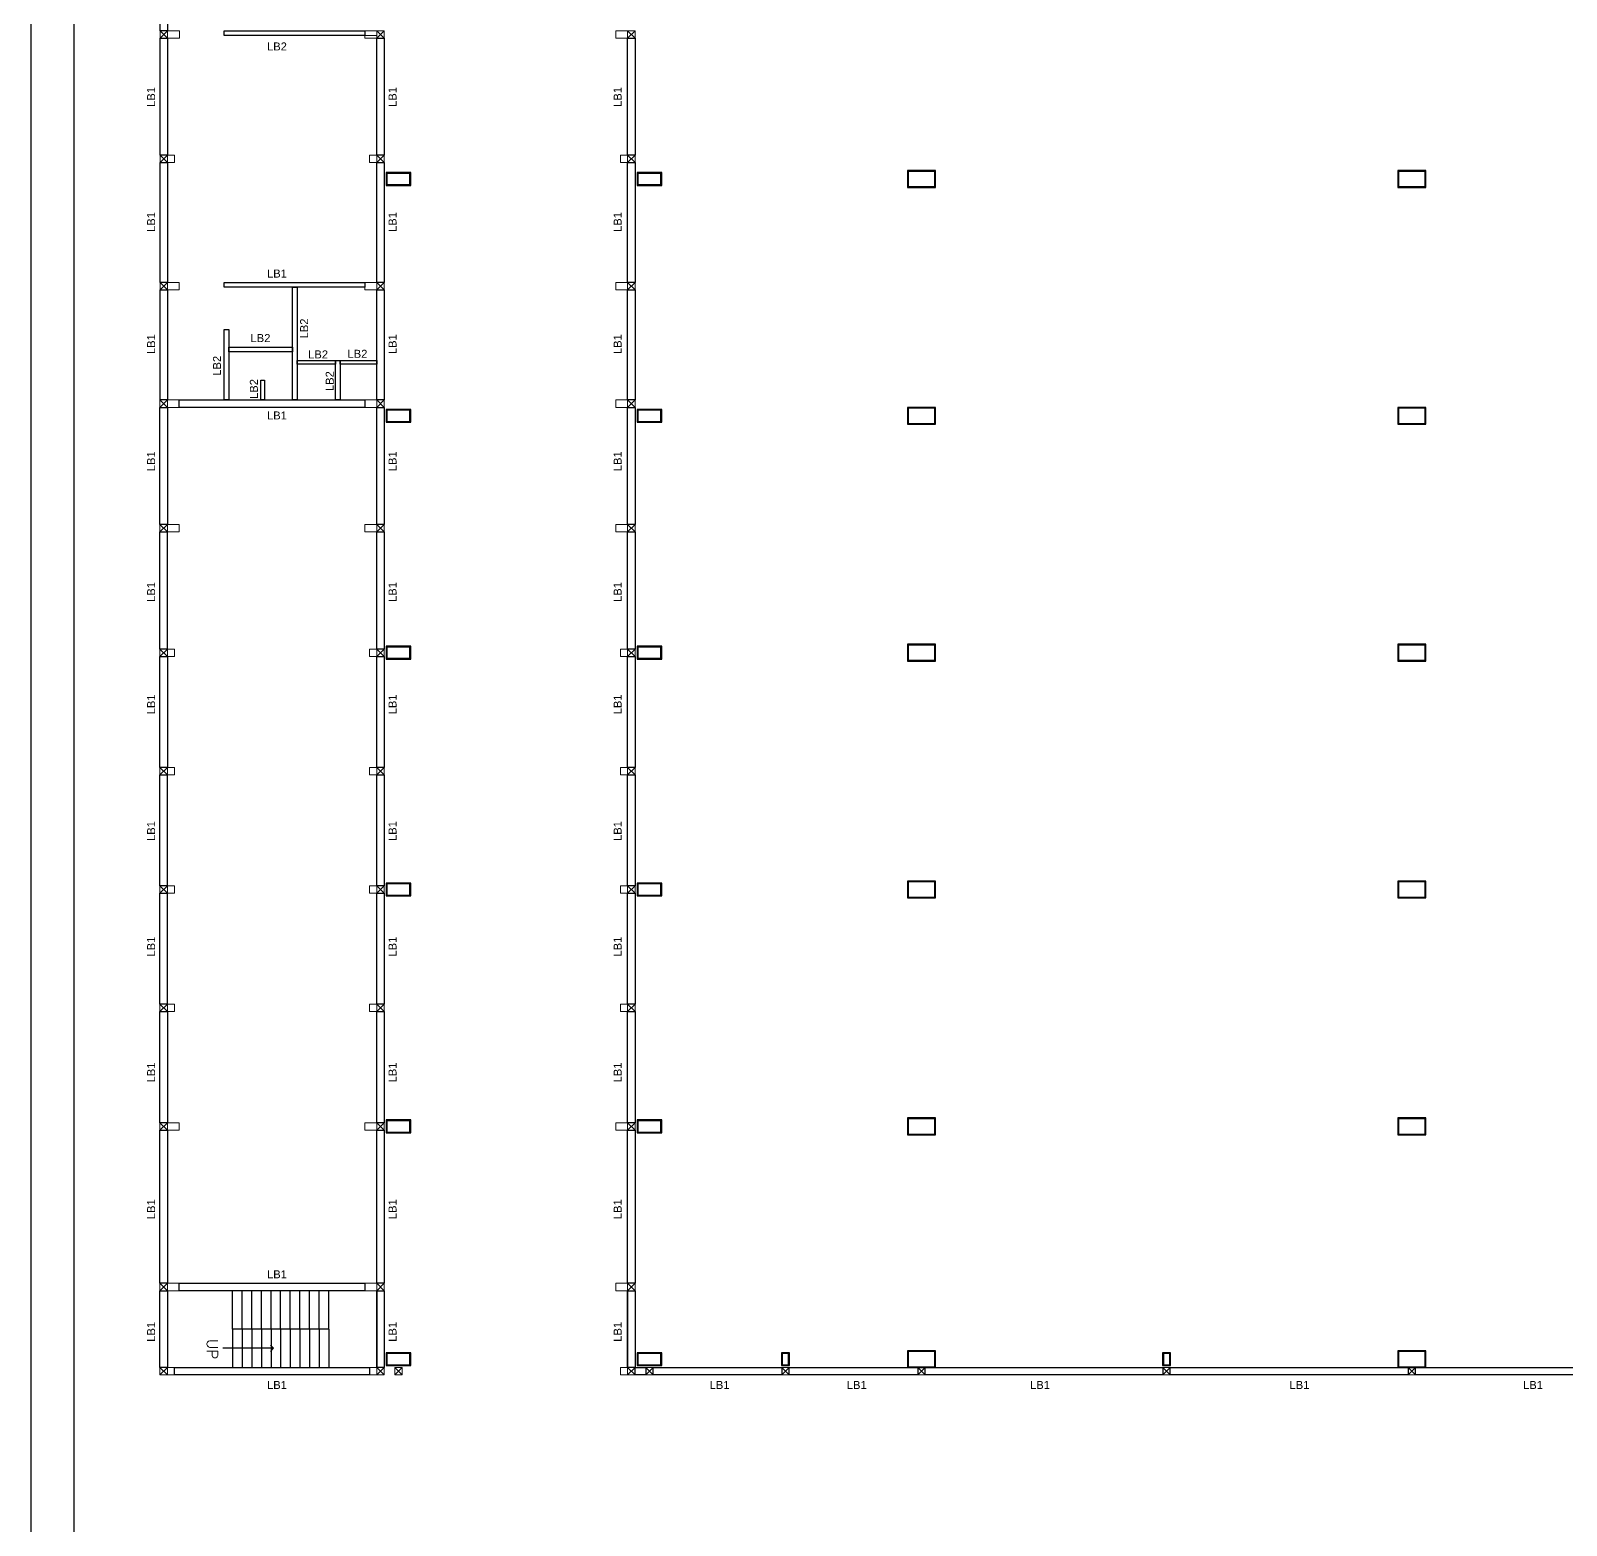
# Model space of a CAD drawing. Header units: inches. Extents: x -605 to 2991212, y -2872845 to 0.
# Drawn here: x 2564789 to 2612766, y -2106927 to -2060232 of the extents above; entities that cross this region are included whole.
import ezdxf
from ezdxf.enums import TextEntityAlignment as Align

# ---------------------------------------------------------------- set-up
doc = ezdxf.new("R2010")
doc.units = ezdxf.units.IN
doc.header["$LTSCALE"] = 600
doc.header["$MEASUREMENT"] = 0
for name, color, linetype, lineweight in [('PV_MASONRY', 10, 'Continuous', 0), ('rRCC 2', 40, 'Continuous', 15), ('rSHEET', 2, 'Continuous', 30)]:
    doc.layers.add(name, color=color, linetype=linetype, lineweight=lineweight)
doc.layers.add('see level', color=2, linetype='Continuous')
doc.layers.add('SnT-DIMENSION', color=7, linetype='Continuous')
doc.styles.add('DIM', font='geniso.shx', dxfattribs={"width": 0.85})
doc.styles.add('ROMAND', font='romand.shx')
doc.styles.get("Standard").update_dxf_attribs({"font": 'arial.ttf'})
doc.dimstyles.new('ST-100', dxfattribs={"dimscale": 100, "dimtxt": 2.5, "dimasz": 2, "dimexe": 0.18, "dimexo": 0.0625, "dimgap": 0.2, "dimtad": 0, "dimdec": 0, "dimzin": 0, "dimdsep": 46, "dimtxsty": 'DIM', "dimblk": 'OPEN90', "dimcen": 0.09, "dimclrd": 256, "dimclrt": 7, "dimadec": 0, "dimazin": 0, "dimtfac": 1, "dimtdec": 0, "dimtofl": 0, "dimtmove": 0, "dimatfit": 3, "dimldrblk": 'OPEN90', "dimfxl": 1, "dimtolj": 1, "dimtzin": 0, "dimlwd": -1, "dimarcsym": 0})

# ---------------------------------------------------------------- blocks, each defined once
blk = doc.blocks.new('_Open90')
at = {"color": 0, "linetype": 'ByBlock', "lineweight": -2}
for p, q in [((0, 0), (-1, 0)), ((-0.5, 0.5), (0, 0)), ((0, 0), (-0.5, -0.5))]:
    blk.add_line(p, q, dxfattribs=at)

msp = doc.modelspace()

# ---------------------------------------------------------------- linework, layer by layer
at = {"color": 8, "linetype": 'ByBlock'}
for p, q in [((2571098.1, -2100797.3), (2571098.1, -2099597.3)), ((2571398.1, -2100797.3), (2571398.1, -2099597.3)), ((2571698.1, -2100797.3), (2571698.1, -2099597.3)), ((2571998.1, -2100797.3), (2571998.1, -2099597.3)), ((2572298.1, -2100797.3), (2572298.1, -2099597.3)), ((2572598.1, -2100797.3), (2572598.1, -2099597.3)), ((2572898.1, -2100797.3), (2572898.1, -2099597.3)), ((2573198.1, -2100797.3), (2573198.1, -2099597.3)), ((2573498.1, -2100797.3), (2573498.1, -2099597.3)), ((2573798.1, -2100797.3), (2573798.1, -2099597.3)), ((2574098.1, -2100797.3), (2574098.1, -2099597.3)), ((2575598.1, -2099597.3), (2575598.1, -2101997.3)), ((2583439, -2099597.3), (2583439, -2101997.3)), ((2571098.1, -2100797.3), (2571098.1, -2101997.3)), ((2574098.1, -2100797.3), (2571098.1, -2100797.3)), ((2571398.1, -2100797.3), (2571398.1, -2101997.3)), ((2571698.1, -2100797.3), (2571698.1, -2101997.3)), ((2571998.1, -2100797.3), (2571998.1, -2101997.3)), ((2572298.1, -2100797.3), (2572298.1, -2101997.3)), ((2572598.1, -2100797.3), (2572598.1, -2101997.3)), ((2572898.1, -2100797.3), (2572898.1, -2101997.3)), ((2573198.1, -2100797.3), (2573198.1, -2101997.3)), ((2573498.1, -2100797.3), (2573498.1, -2101997.3)), ((2573798.1, -2100797.3), (2573798.1, -2101997.3)), ((2574098.1, -2100797.3), (2574098.1, -2101997.3))]:
    msp.add_line(p, q, dxfattribs=at)
at = {"color": 1, "linetype": 'ByBlock'}
for points in [[(2568836, -2058665), (2569064.9, -2058665), (2569064.9, -2060232.4), (2568836, -2060232.4)], [(2568834.9, -2060462.4), (2569062.5, -2060462.4), (2569062.5, -2064123.9), (2568834.9, -2064123.9)], [(2570828.1, -2060232.4), (2575228.1, -2060232.4), (2575228.1, -2060382.4), (2570828.1, -2060382.4)], [(2575598.1, -2060462.4), (2575828.1, -2060462.4), (2575828.1, -2064123.9), (2575598.1, -2064123.9)], [(2583439, -2060462.4), (2583669, -2060462.4), (2583669, -2064123.9), (2583439, -2064123.9)], [(2568832.5, -2064353.9), (2569060.3, -2064353.9), (2569060.3, -2068095.5), (2568832.5, -2068095.5)], [(2575598.1, -2064353.9), (2575828.1, -2064353.9), (2575828.1, -2068095.5), (2575598.1, -2068095.5)], [(2583439, -2064353.9), (2583669, -2064353.9), (2583669, -2068095.5), (2583439, -2068095.5)], [(2570828.1, -2068095.5), (2575228.1, -2068095.5), (2575228.1, -2068245.5), (2570828.1, -2068245.5)], [(2572965.6, -2068245.5), (2573115.6, -2068245.5), (2573115.6, -2071769.9), (2572965.6, -2071769.9)], [(2568830.3, -2068325.5), (2569058.1, -2068325.5), (2569058.1, -2071769.9), (2568830.3, -2071769.9)], [(2575598.1, -2068325.5), (2575828.1, -2068325.5), (2575828.1, -2071769.9), (2575598.1, -2071769.9)], [(2583439, -2068325.5), (2583669, -2068325.5), (2583669, -2071769.9), (2583439, -2071769.9)], [(2570828.1, -2069572.2), (2570978.1, -2069572.2), (2570978.1, -2071769.9), (2570828.1, -2071769.9)], [(2570978.1, -2070117.1), (2572965.6, -2070117.1), (2572965.6, -2070267.1), (2570978.1, -2070267.1)], [(2573115.6, -2070532.4), (2574311.5, -2070532.4), (2574311.5, -2070647.4), (2573115.6, -2070647.4)], [(2574311.5, -2070532.4), (2574461.5, -2070532.4), (2574461.5, -2071769.9), (2574311.5, -2071769.9)], [(2574461.5, -2070532.4), (2575598.1, -2070532.4), (2575598.1, -2070647.4), (2574461.5, -2070647.4)], [(2571978.1, -2071151.9), (2572093.1, -2071151.9), (2572093.1, -2071769.9), (2571978.1, -2071769.9)], [(2568828.1, -2071999.9), (2569058.1, -2071999.9), (2569058.1, -2075659.9), (2568828.1, -2075659.9)], [(2569428.1, -2071769.9), (2575228.1, -2071769.9), (2575228.1, -2071999.9), (2569428.1, -2071999.9)], [(2575598.1, -2071999.9), (2575828.1, -2071999.9), (2575828.1, -2075659.9), (2575598.1, -2075659.9)], [(2583439, -2071999.9), (2583669, -2071999.9), (2583669, -2075659.9), (2583439, -2075659.9)], [(2568828.1, -2075889.9), (2569053.1, -2075889.9), (2569053.1, -2079549.9), (2568828.1, -2079549.9)], [(2575598.1, -2075889.9), (2575828.1, -2075889.9), (2575828.1, -2079549.9), (2575598.1, -2079549.9)], [(2583439, -2075889.9), (2583669, -2075889.9), (2583669, -2079549.9), (2583439, -2079549.9)], [(2568828.1, -2079779.9), (2569058.1, -2079779.9), (2569058.1, -2083249.9), (2568828.1, -2083249.9)], [(2575598.1, -2079779.9), (2575828.1, -2079779.9), (2575828.1, -2083249.9), (2575598.1, -2083249.9)], [(2583439, -2079779.9), (2583669, -2079779.9), (2583669, -2083249.9), (2583439, -2083249.9)], [(2568828.1, -2083479.9), (2569053.1, -2083479.9), (2569053.1, -2086949.9), (2568828.1, -2086949.9)], [(2575598.1, -2083479.9), (2575828.1, -2083479.9), (2575828.1, -2086949.9), (2575598.1, -2086949.9)], [(2583439, -2083479.9), (2583669, -2083479.9), (2583669, -2086949.9), (2583439, -2086949.9)], [(2568828.1, -2087179.9), (2569053.1, -2087179.9), (2569053.1, -2090649.9), (2568828.1, -2090649.9)], [(2575598.1, -2087179.9), (2575828.1, -2087179.9), (2575828.1, -2090649.9), (2575598.1, -2090649.9)], [(2583439, -2087179.9), (2583669, -2087179.9), (2583669, -2090649.9), (2583439, -2090649.9)], [(2568828.1, -2090879.9), (2569058.1, -2090879.9), (2569058.1, -2094349.9), (2568828.1, -2094349.9)], [(2575598.1, -2090879.9), (2575828.1, -2090879.9), (2575828.1, -2094349.9), (2575598.1, -2094349.9)], [(2583439, -2090879.9), (2583669, -2090879.9), (2583669, -2094349.9), (2583439, -2094349.9)], [(2569058.1, -2099367.3), (2568828.1, -2099367.3), (2568828.1, -2094579.9), (2569058.1, -2094579.9)], [(2575598.1, -2094579.9), (2575828.1, -2094579.9), (2575828.1, -2099367.3), (2575598.1, -2099367.3)], [(2583439, -2094579.9), (2583669, -2094579.9), (2583669, -2099367.3), (2583439, -2099367.3)], [(2569428.1, -2099367.3), (2575228.1, -2099367.3), (2575228.1, -2099597.3), (2569428.1, -2099597.3)], [(2569058.1, -2101997.3), (2568828.1, -2101997.3), (2568828.1, -2099597.3), (2569058.1, -2099597.3)], [(2575598.1, -2099597.3), (2575828.1, -2099597.3), (2575828.1, -2101997.3), (2575598.1, -2101997.3)], [(2583439, -2099597.3), (2583669, -2099597.3), (2583669, -2101997.3), (2583439, -2101997.3)], [(2569278.1, -2101997.3), (2575378.1, -2101997.3), (2575378.1, -2102227.3), (2569278.1, -2102227.3)], [(2583669, -2101997.3), (2584004, -2101997.3), (2584004, -2102227.3), (2583669, -2102227.3)], [(2584234, -2101997.3), (2588254, -2101997.3), (2588254, -2102227.3), (2584234, -2102227.3)], [(2588484, -2101997.3), (2592504, -2101997.3), (2592504, -2102227.3), (2588484, -2102227.3)], [(2592734, -2101997.3), (2600164, -2101997.3), (2600164, -2102227.3), (2592734, -2102227.3)], [(2600394, -2101997.3), (2607824, -2101997.3), (2607824, -2102227.3), (2600394, -2102227.3)], [(2608054, -2101997.3), (2615484, -2101997.3), (2615484, -2102227.3), (2608054, -2102227.3)]]:
    msp.add_lwpolyline(points, close=True, dxfattribs=at)
at = {"color": 6, "linetype": 'ByBlock'}
for points in [[(2576663.1, -2065064.9), (2576663.1, -2064664.9), (2575893.1, -2064664.9), (2575893.1, -2065064.9)], [(2584504, -2065064.9), (2584504, -2064664.9), (2583734, -2064664.9), (2583734, -2065064.9)], [(2593059, -2065127.4), (2593059, -2064602.4), (2592179, -2064602.4), (2592179, -2065127.4)], [(2608379, -2065127.4), (2608379, -2064602.4), (2607499, -2064602.4), (2607499, -2065127.4)], [(2576663.1, -2072464.9), (2576663.1, -2072064.9), (2575893.1, -2072064.9), (2575893.1, -2072464.9)], [(2584504, -2072464.9), (2584504, -2072064.9), (2583734, -2072064.9), (2583734, -2072464.9)], [(2593059, -2072527.4), (2593059, -2072002.4), (2592179, -2072002.4), (2592179, -2072527.4)], [(2608379, -2072527.4), (2608379, -2072002.4), (2607499, -2072002.4), (2607499, -2072527.4)], [(2576663.1, -2079864.9), (2576663.1, -2079464.9), (2575893.1, -2079464.9), (2575893.1, -2079864.9)], [(2584504, -2079864.9), (2584504, -2079464.9), (2583734, -2079464.9), (2583734, -2079864.9)], [(2593059, -2079927.4), (2593059, -2079402.4), (2592179, -2079402.4), (2592179, -2079927.4)], [(2608379, -2079927.4), (2608379, -2079402.4), (2607499, -2079402.4), (2607499, -2079927.4)], [(2576663.1, -2087264.9), (2576663.1, -2086864.9), (2575893.1, -2086864.9), (2575893.1, -2087264.9)], [(2584504, -2087264.9), (2584504, -2086864.9), (2583734, -2086864.9), (2583734, -2087264.9)], [(2593059, -2087327.4), (2593059, -2086802.4), (2592179, -2086802.4), (2592179, -2087327.4)], [(2608379, -2087327.4), (2608379, -2086802.4), (2607499, -2086802.4), (2607499, -2087327.4)], [(2593059, -2094727.4), (2593059, -2094202.4), (2592179, -2094202.4), (2592179, -2094727.4)], [(2608379, -2094727.4), (2608379, -2094202.4), (2607499, -2094202.4), (2607499, -2094727.4)], [(2576663.1, -2094664.9), (2576663.1, -2094264.9), (2575893.1, -2094264.9), (2575893.1, -2094664.9)], [(2584504, -2094664.9), (2584504, -2094264.9), (2583734, -2094264.9), (2583734, -2094664.9)], [(2576663.1, -2101934.8), (2576663.1, -2101534.8), (2575893.1, -2101534.8), (2575893.1, -2101934.8)], [(2584504, -2101934.8), (2584504, -2101534.8), (2583734, -2101534.8), (2583734, -2101934.8)], [(2588494, -2101534.8), (2588244, -2101534.8), (2588244, -2101934.8), (2588494, -2101934.8)], [(2593059, -2101997.3), (2593059, -2101472.3), (2592179, -2101472.3), (2592179, -2101997.3)], [(2600404, -2101534.8), (2600154, -2101534.8), (2600154, -2101934.8), (2600404, -2101934.8)], [(2608379, -2101997.3), (2608379, -2101472.3), (2607499, -2101472.3), (2607499, -2101997.3)]]:
    msp.add_lwpolyline(points, close=True, dxfattribs=at)
at = {"color": 3, "linetype": 'ByBlock'}
for points in [[(2576638.1, -2065039.9), (2576638.1, -2064689.9), (2575918.1, -2064689.9), (2575918.1, -2065039.9)], [(2584479, -2065039.9), (2584479, -2064689.9), (2583759, -2064689.9), (2583759, -2065039.9)], [(2593034, -2065102.4), (2593034, -2064627.4), (2592204, -2064627.4), (2592204, -2065102.4)], [(2608354, -2065102.4), (2608354, -2064627.4), (2607524, -2064627.4), (2607524, -2065102.4)], [(2576638.1, -2072439.9), (2576638.1, -2072089.9), (2575918.1, -2072089.9), (2575918.1, -2072439.9)], [(2584479, -2072439.9), (2584479, -2072089.9), (2583759, -2072089.9), (2583759, -2072439.9)], [(2593034, -2072502.4), (2593034, -2072027.4), (2592204, -2072027.4), (2592204, -2072502.4)], [(2608354, -2072502.4), (2608354, -2072027.4), (2607524, -2072027.4), (2607524, -2072502.4)], [(2576638.1, -2079839.9), (2576638.1, -2079489.9), (2575918.1, -2079489.9), (2575918.1, -2079839.9)], [(2584479, -2079839.9), (2584479, -2079489.9), (2583759, -2079489.9), (2583759, -2079839.9)], [(2593034, -2079902.4), (2593034, -2079427.4), (2592204, -2079427.4), (2592204, -2079902.4)], [(2608354, -2079902.4), (2608354, -2079427.4), (2607524, -2079427.4), (2607524, -2079902.4)], [(2576638.1, -2087239.9), (2576638.1, -2086889.9), (2575918.1, -2086889.9), (2575918.1, -2087239.9)], [(2584479, -2087239.9), (2584479, -2086889.9), (2583759, -2086889.9), (2583759, -2087239.9)], [(2593034, -2087302.4), (2593034, -2086827.4), (2592204, -2086827.4), (2592204, -2087302.4)], [(2608354, -2087302.4), (2608354, -2086827.4), (2607524, -2086827.4), (2607524, -2087302.4)], [(2576638.1, -2094639.9), (2576638.1, -2094289.9), (2575918.1, -2094289.9), (2575918.1, -2094639.9)], [(2584479, -2094639.9), (2584479, -2094289.9), (2583759, -2094289.9), (2583759, -2094639.9)], [(2593034, -2094702.4), (2593034, -2094227.4), (2592204, -2094227.4), (2592204, -2094702.4)], [(2608354, -2094702.4), (2608354, -2094227.4), (2607524, -2094227.4), (2607524, -2094702.4)], [(2576638.1, -2101909.8), (2576638.1, -2101559.8), (2575918.1, -2101559.8), (2575918.1, -2101909.8)], [(2584479, -2101909.8), (2584479, -2101559.8), (2583759, -2101559.8), (2583759, -2101909.8)], [(2588469, -2101559.8), (2588269, -2101559.8), (2588269, -2101909.8), (2588469, -2101909.8)], [(2593034, -2101972.3), (2593034, -2101497.3), (2592204, -2101497.3), (2592204, -2101972.3)], [(2600379, -2101559.8), (2600179, -2101559.8), (2600179, -2101909.8), (2600379, -2101909.8)], [(2608354, -2101972.3), (2608354, -2101497.3), (2607524, -2101497.3), (2607524, -2101972.3)]]:
    msp.add_lwpolyline(points, close=True, dxfattribs=at)
at = {"layer": 'PV_MASONRY', "color": 8}
for p, q in [((2570828.1, -2060382.4), (2570828.1, -2060232.4)), ((2575598.1, -2060382.4), (2570828.1, -2060382.4)), ((2570828.1, -2068245.5), (2570828.1, -2068095.5)), ((2570828.1, -2068095.5), (2575598.1, -2068095.5)), ((2575598.1, -2068245.5), (2575598.1, -2070532.4)), ((2572965.6, -2071769.9), (2572965.6, -2068995.5)), ((2573115.6, -2071769.9), (2573115.6, -2068995.5)), ((2570978.1, -2069581.4), (2570978.1, -2069572.2)), ((2570978.1, -2070117.1), (2570978.1, -2069581.4)), ((2572093.1, -2070117.1), (2570978.1, -2070117.1)), ((2570978.1, -2071769.9), (2570978.1, -2070267.1)), ((2572093.1, -2070267.1), (2570978.1, -2070267.1)), ((2573115.6, -2070532.4), (2573561.5, -2070532.4)), ((2573115.6, -2070647.4), (2573561.5, -2070647.4)), ((2574461.5, -2070532.4), (2574311.5, -2070532.4)), ((2574311.5, -2070532.4), (2574311.5, -2071769.9)), ((2574461.5, -2070532.4), (2574461.5, -2071769.9)), ((2575598.1, -2070532.4), (2575211.5, -2070532.4)), ((2575598.1, -2070647.4), (2575211.5, -2070647.4)), ((2575598.1, -2070647.4), (2575598.1, -2071769.9)), ((2571978.1, -2071769.9), (2571978.1, -2071151.9)), ((2572093.1, -2071151.9), (2571978.1, -2071151.9)), ((2572093.1, -2071769.9), (2572093.1, -2071151.9)), ((2568828.1, -2071999.9), (2575828.1, -2071999.9)), ((2569058.1, -2071769.9), (2570828.1, -2071769.9)), ((2570978.1, -2071769.9), (2571978.1, -2071769.9)), ((2572093.1, -2071769.9), (2572965.6, -2071769.9)), ((2573115.6, -2071769.9), (2574311.5, -2071769.9)), ((2574461.5, -2071769.9), (2575598.1, -2071769.9))]:
    msp.add_line(p, q, dxfattribs=at)
for points in [[(2570828.1, -2069572.2), (2570978.1, -2069572.2)], [(2570828.1, -2069572.2), (2570828.1, -2071769.9)], [(2570978.1, -2071769.9), (2571978.1, -2071769.9)]]:
    msp.add_lwpolyline(points, dxfattribs=at)
at = {"layer": 'rRCC 2', "color": 6}
for p, q in [((2568834.9, -2060232.4), (2569064.9, -2060462.4)), ((2568834.9, -2060462.4), (2569064.9, -2060232.4)), ((2575828.1, -2060232.4), (2575598.1, -2060462.4)), ((2575828.1, -2060462.4), (2575598.1, -2060232.4)), ((2583669, -2060232.4), (2583439, -2060462.4)), ((2583669, -2060462.4), (2583439, -2060232.4)), ((2568832.5, -2064123.9), (2569062.5, -2064353.9)), ((2568832.5, -2064353.9), (2569062.5, -2064123.9)), ((2575828.1, -2064123.9), (2575598.1, -2064353.9)), ((2575828.1, -2064353.9), (2575598.1, -2064123.9)), ((2583669, -2064123.9), (2583439, -2064353.9)), ((2583669, -2064353.9), (2583439, -2064123.9)), ((2568830.3, -2068095.5), (2569060.3, -2068325.5)), ((2568830.3, -2068325.5), (2569060.3, -2068095.5)), ((2575828.1, -2068095.5), (2575598.1, -2068325.5)), ((2575828.1, -2068325.5), (2575598.1, -2068095.5)), ((2583669, -2068095.5), (2583439, -2068325.5)), ((2583669, -2068325.5), (2583439, -2068095.5)), ((2568828.1, -2071769.9), (2569058.1, -2071999.9)), ((2568828.1, -2071999.9), (2569058.1, -2071769.9)), ((2575828.1, -2071769.9), (2575598.1, -2071999.9)), ((2575828.1, -2071999.9), (2575598.1, -2071769.9)), ((2583669, -2071769.9), (2583439, -2071999.9)), ((2583669, -2071999.9), (2583439, -2071769.9)), ((2568828.1, -2075659.9), (2569058.1, -2075889.9)), ((2568828.1, -2075889.9), (2569058.1, -2075659.9)), ((2575828.1, -2075659.9), (2575598.1, -2075889.9)), ((2575828.1, -2075889.9), (2575598.1, -2075659.9)), ((2583669, -2075659.9), (2583439, -2075889.9)), ((2583669, -2075889.9), (2583439, -2075659.9)), ((2568828.1, -2079549.9), (2569058.1, -2079779.9)), ((2568828.1, -2079779.9), (2569058.1, -2079549.9)), ((2575828.1, -2079549.9), (2575598.1, -2079779.9)), ((2575828.1, -2079779.9), (2575598.1, -2079549.9)), ((2583669, -2079549.9), (2583439, -2079779.9)), ((2583669, -2079779.9), (2583439, -2079549.9)), ((2568828.1, -2083249.9), (2569058.1, -2083479.9)), ((2568828.1, -2083479.9), (2569058.1, -2083249.9)), ((2575828.1, -2083249.9), (2575598.1, -2083479.9)), ((2575828.1, -2083479.9), (2575598.1, -2083249.9)), ((2583669, -2083249.9), (2583439, -2083479.9)), ((2583669, -2083479.9), (2583439, -2083249.9)), ((2568828.1, -2086949.9), (2569058.1, -2087179.9)), ((2568828.1, -2087179.9), (2569058.1, -2086949.9)), ((2575828.1, -2086949.9), (2575598.1, -2087179.9)), ((2575828.1, -2087179.9), (2575598.1, -2086949.9)), ((2583669, -2086949.9), (2583439, -2087179.9)), ((2583669, -2087179.9), (2583439, -2086949.9)), ((2568828.1, -2090649.9), (2569058.1, -2090879.9)), ((2568828.1, -2090879.9), (2569058.1, -2090649.9)), ((2575828.1, -2090649.9), (2575598.1, -2090879.9)), ((2575828.1, -2090879.9), (2575598.1, -2090649.9)), ((2583669, -2090649.9), (2583439, -2090879.9)), ((2583669, -2090879.9), (2583439, -2090649.9)), ((2568828.1, -2094349.9), (2569058.1, -2094579.9)), ((2568828.1, -2094579.9), (2569058.1, -2094349.9)), ((2575828.1, -2094349.9), (2575598.1, -2094579.9)), ((2575828.1, -2094579.9), (2575598.1, -2094349.9)), ((2583669, -2094349.9), (2583439, -2094579.9)), ((2583669, -2094579.9), (2583439, -2094349.9)), ((2568828.1, -2099367.3), (2569058.1, -2099597.3)), ((2568828.1, -2099597.3), (2569058.1, -2099367.3)), ((2575828.1, -2099367.3), (2575598.1, -2099597.3)), ((2575828.1, -2099597.3), (2575598.1, -2099367.3)), ((2583669, -2099367.3), (2583439, -2099597.3)), ((2583669, -2099597.3), (2583439, -2099367.3)), ((2568828.1, -2101997.3), (2569058.1, -2102227.3)), ((2568828.1, -2102227.3), (2569058.1, -2101997.3)), ((2575828.1, -2101997.3), (2575598.1, -2102227.3)), ((2575828.1, -2102227.3), (2575598.1, -2101997.3)), ((2576393.1, -2101997.3), (2576163.1, -2102227.3)), ((2576393.1, -2102227.3), (2576163.1, -2101997.3)), ((2583669, -2101997.3), (2583439, -2102227.3)), ((2583669, -2102227.3), (2583439, -2101997.3)), ((2584234, -2101997.3), (2584004, -2102227.3)), ((2584234, -2102227.3), (2584004, -2101997.3)), ((2588484, -2101997.3), (2588254, -2102227.3)), ((2588484, -2102227.3), (2588254, -2101997.3)), ((2592734, -2101997.3), (2592504, -2102227.3)), ((2592734, -2102227.3), (2592504, -2101997.3)), ((2600394, -2101997.3), (2600164, -2102227.3)), ((2600394, -2102227.3), (2600164, -2101997.3)), ((2608054, -2101997.3), (2607824, -2102227.3)), ((2608054, -2102227.3), (2607824, -2101997.3))]:
    msp.add_line(p, q, dxfattribs=at)
for points in [[(2568834.9, -2060462.4), (2568834.9, -2060232.4), (2569434.9, -2060232.4), (2569434.9, -2060462.4)], [(2568834.9, -2060232.4), (2569064.9, -2060232.4), (2569064.9, -2060462.4), (2568834.9, -2060462.4)], [(2575828.1, -2060462.4), (2575828.1, -2060232.4), (2575228.1, -2060232.4), (2575228.1, -2060462.4)], [(2575828.1, -2060232.4), (2575598.1, -2060232.4), (2575598.1, -2060462.4), (2575828.1, -2060462.4)], [(2583669, -2060462.4), (2583669, -2060232.4), (2583069, -2060232.4), (2583069, -2060462.4)], [(2583669, -2060232.4), (2583439, -2060232.4), (2583439, -2060462.4), (2583669, -2060462.4)], [(2568832.5, -2064353.9), (2568832.5, -2064123.9), (2569282.5, -2064123.9), (2569282.5, -2064353.9)], [(2568832.5, -2064123.9), (2569062.5, -2064123.9), (2569062.5, -2064353.9), (2568832.5, -2064353.9)], [(2575828.1, -2064353.9), (2575828.1, -2064123.9), (2575378.1, -2064123.9), (2575378.1, -2064353.9)], [(2575828.1, -2064123.9), (2575598.1, -2064123.9), (2575598.1, -2064353.9), (2575828.1, -2064353.9)], [(2583669, -2064353.9), (2583669, -2064123.9), (2583219, -2064123.9), (2583219, -2064353.9)], [(2583669, -2064123.9), (2583439, -2064123.9), (2583439, -2064353.9), (2583669, -2064353.9)], [(2568830.3, -2068325.5), (2568830.3, -2068095.5), (2569430.3, -2068095.5), (2569430.3, -2068325.5)], [(2568830.3, -2068095.5), (2569060.3, -2068095.5), (2569060.3, -2068325.5), (2568830.3, -2068325.5)], [(2575828.1, -2068325.5), (2575828.1, -2068095.5), (2575228.1, -2068095.5), (2575228.1, -2068325.5)], [(2575828.1, -2068095.5), (2575598.1, -2068095.5), (2575598.1, -2068325.5), (2575828.1, -2068325.5)], [(2583669, -2068325.5), (2583669, -2068095.5), (2583069, -2068095.5), (2583069, -2068325.5)], [(2583669, -2068095.5), (2583439, -2068095.5), (2583439, -2068325.5), (2583669, -2068325.5)], [(2568828.1, -2071999.9), (2568828.1, -2071769.9), (2569428.1, -2071769.9), (2569428.1, -2071999.9)], [(2568828.1, -2071769.9), (2569058.1, -2071769.9), (2569058.1, -2071999.9), (2568828.1, -2071999.9)], [(2575828.1, -2071999.9), (2575828.1, -2071769.9), (2575228.1, -2071769.9), (2575228.1, -2071999.9)], [(2575828.1, -2071769.9), (2575598.1, -2071769.9), (2575598.1, -2071999.9), (2575828.1, -2071999.9)], [(2583669, -2071999.9), (2583669, -2071769.9), (2583069, -2071769.9), (2583069, -2071999.9)], [(2583669, -2071769.9), (2583439, -2071769.9), (2583439, -2071999.9), (2583669, -2071999.9)], [(2568828.1, -2075889.9), (2568828.1, -2075659.9), (2569428.1, -2075659.9), (2569428.1, -2075889.9)], [(2568828.1, -2075659.9), (2569058.1, -2075659.9), (2569058.1, -2075889.9), (2568828.1, -2075889.9)], [(2575828.1, -2075889.9), (2575828.1, -2075659.9), (2575228.1, -2075659.9), (2575228.1, -2075889.9)], [(2575828.1, -2075659.9), (2575598.1, -2075659.9), (2575598.1, -2075889.9), (2575828.1, -2075889.9)], [(2583669, -2075889.9), (2583669, -2075659.9), (2583069, -2075659.9), (2583069, -2075889.9)], [(2583669, -2075659.9), (2583439, -2075659.9), (2583439, -2075889.9), (2583669, -2075889.9)], [(2568828.1, -2079779.9), (2568828.1, -2079549.9), (2569278.1, -2079549.9), (2569278.1, -2079779.9)], [(2568828.1, -2079549.9), (2569058.1, -2079549.9), (2569058.1, -2079779.9), (2568828.1, -2079779.9)], [(2575828.1, -2079779.9), (2575828.1, -2079549.9), (2575378.1, -2079549.9), (2575378.1, -2079779.9)], [(2575828.1, -2079549.9), (2575598.1, -2079549.9), (2575598.1, -2079779.9), (2575828.1, -2079779.9)], [(2583669, -2079779.9), (2583669, -2079549.9), (2583219, -2079549.9), (2583219, -2079779.9)], [(2583669, -2079549.9), (2583439, -2079549.9), (2583439, -2079779.9), (2583669, -2079779.9)], [(2568828.1, -2083479.9), (2568828.1, -2083249.9), (2569278.1, -2083249.9), (2569278.1, -2083479.9)], [(2568828.1, -2083249.9), (2569058.1, -2083249.9), (2569058.1, -2083479.9), (2568828.1, -2083479.9)], [(2575828.1, -2083479.9), (2575828.1, -2083249.9), (2575378.1, -2083249.9), (2575378.1, -2083479.9)], [(2575828.1, -2083249.9), (2575598.1, -2083249.9), (2575598.1, -2083479.9), (2575828.1, -2083479.9)], [(2583669, -2083479.9), (2583669, -2083249.9), (2583219, -2083249.9), (2583219, -2083479.9)], [(2583669, -2083249.9), (2583439, -2083249.9), (2583439, -2083479.9), (2583669, -2083479.9)], [(2568828.1, -2087179.9), (2568828.1, -2086949.9), (2569278.1, -2086949.9), (2569278.1, -2087179.9)], [(2568828.1, -2086949.9), (2569058.1, -2086949.9), (2569058.1, -2087179.9), (2568828.1, -2087179.9)], [(2575828.1, -2087179.9), (2575828.1, -2086949.9), (2575378.1, -2086949.9), (2575378.1, -2087179.9)], [(2575828.1, -2086949.9), (2575598.1, -2086949.9), (2575598.1, -2087179.9), (2575828.1, -2087179.9)], [(2583669, -2087179.9), (2583669, -2086949.9), (2583219, -2086949.9), (2583219, -2087179.9)], [(2583669, -2086949.9), (2583439, -2086949.9), (2583439, -2087179.9), (2583669, -2087179.9)], [(2568828.1, -2090879.9), (2568828.1, -2090649.9), (2569278.1, -2090649.9), (2569278.1, -2090879.9)], [(2568828.1, -2090649.9), (2569058.1, -2090649.9), (2569058.1, -2090879.9), (2568828.1, -2090879.9)], [(2575828.1, -2090879.9), (2575828.1, -2090649.9), (2575378.1, -2090649.9), (2575378.1, -2090879.9)], [(2575828.1, -2090649.9), (2575598.1, -2090649.9), (2575598.1, -2090879.9), (2575828.1, -2090879.9)], [(2583669, -2090879.9), (2583669, -2090649.9), (2583219, -2090649.9), (2583219, -2090879.9)], [(2583669, -2090649.9), (2583439, -2090649.9), (2583439, -2090879.9), (2583669, -2090879.9)], [(2568828.1, -2094579.9), (2568828.1, -2094349.9), (2569428.1, -2094349.9), (2569428.1, -2094579.9)], [(2568828.1, -2094349.9), (2569058.1, -2094349.9), (2569058.1, -2094579.9), (2568828.1, -2094579.9)], [(2575828.1, -2094579.9), (2575828.1, -2094349.9), (2575228.1, -2094349.9), (2575228.1, -2094579.9)], [(2575828.1, -2094349.9), (2575598.1, -2094349.9), (2575598.1, -2094579.9), (2575828.1, -2094579.9)], [(2583669, -2094579.9), (2583669, -2094349.9), (2583069, -2094349.9), (2583069, -2094579.9)], [(2583669, -2094349.9), (2583439, -2094349.9), (2583439, -2094579.9), (2583669, -2094579.9)], [(2568828.1, -2099597.3), (2568828.1, -2099367.3), (2569428.1, -2099367.3), (2569428.1, -2099597.3)], [(2568828.1, -2099367.3), (2569058.1, -2099367.3), (2569058.1, -2099597.3), (2568828.1, -2099597.3)], [(2575828.1, -2099597.3), (2575828.1, -2099367.3), (2575228.1, -2099367.3), (2575228.1, -2099597.3)], [(2575828.1, -2099367.3), (2575598.1, -2099367.3), (2575598.1, -2099597.3), (2575828.1, -2099597.3)], [(2583669, -2099597.3), (2583669, -2099367.3), (2583069, -2099367.3), (2583069, -2099597.3)], [(2583669, -2099367.3), (2583439, -2099367.3), (2583439, -2099597.3), (2583669, -2099597.3)], [(2568828.1, -2102227.3), (2568828.1, -2101997.3), (2569278.1, -2101997.3), (2569278.1, -2102227.3)], [(2568828.1, -2101997.3), (2569058.1, -2101997.3), (2569058.1, -2102227.3), (2568828.1, -2102227.3)], [(2575828.1, -2102227.3), (2575828.1, -2101997.3), (2575378.1, -2101997.3), (2575378.1, -2102227.3)], [(2575828.1, -2101997.3), (2575598.1, -2101997.3), (2575598.1, -2102227.3), (2575828.1, -2102227.3)], [(2576393.1, -2101997.3), (2576163.1, -2101997.3), (2576163.1, -2102227.3), (2576393.1, -2102227.3)], [(2583669, -2102227.3), (2583669, -2101997.3), (2583219, -2101997.3), (2583219, -2102227.3)], [(2583669, -2101997.3), (2583439, -2101997.3), (2583439, -2102227.3), (2583669, -2102227.3)], [(2584234, -2101997.3), (2584004, -2101997.3), (2584004, -2102227.3), (2584234, -2102227.3)], [(2588484, -2101997.3), (2588254, -2101997.3), (2588254, -2102227.3), (2588484, -2102227.3)], [(2592734, -2101997.3), (2592504, -2101997.3), (2592504, -2102227.3), (2592734, -2102227.3)], [(2600394, -2101997.3), (2600164, -2101997.3), (2600164, -2102227.3), (2600394, -2102227.3)], [(2608054, -2101997.3), (2607824, -2101997.3), (2607824, -2102227.3), (2608054, -2102227.3)]]:
    msp.add_lwpolyline(points, close=True, dxfattribs=at)
at = {"layer": 'rSHEET'}
msp.add_lwpolyline([(2665350.1, -2154960.9), (2665350.1, -2012738.5), (2564788.7, -2012738.5), (2564788.7, -2154960.9)], close=True, dxfattribs=at)
msp.add_lwpolyline([(2663998.1, -2152590.5), (2663998.1, -2015108.9, 0.4142136), (2662982.3, -2014093), (2567156.6, -2014093, 0.4142136), (2566140.7, -2015108.9), (2566140.7, -2152590.5, 0.4142136), (2567156.6, -2153606.4), (2662982.3, -2153606.4, 0.4142136)], format="xyb", close=True, dxfattribs=at)
at = {"layer": 'see level', "color": 4, "linetype": 'ByBlock', "lineweight": 20}
msp.add_line((2569058.1, -2071769.9), (2568828.1, -2071769.9), dxfattribs=at)

# ---------------------------------------------------------------- texts
at = {"layer": 'rRCC 2'}
for s, p in [('LB2', (2572481.9, -2060724.5)), ('LB1', (2572481.9, -2067819)), ('LB2', (2571966.9, -2069835)), ('LB2', (2573767.7, -2070345.4)), ('LB2', (2574996.9, -2070326.5)), ('LB1', (2572481.9, -2072253.5)), ('LB1', (2572481.9, -2099086)), ('LB1', (2572481.9, -2102543.5)), ('LB1', (2586311.9, -2102543.5)), ('LB1', (2590598, -2102543.5)), ('LB1', (2596322.7, -2102543.5)), ('LB1', (2604429.7, -2102543.5)), ('LB1', (2611726.5, -2102543.5))]:
    msp.add_text(s, height=250, dxfattribs=at).set_placement(p, align=Align.MIDDLE_CENTER)
for s, p in [('LB1', (2568550.4, -2062301.8)), ('LB1', (2576092.9, -2062301.8)), ('LB1', (2583126.4, -2062301.8)), ('LB1', (2568550.4, -2066208.8)), ('LB1', (2576092.9, -2066208.8)), ('LB1', (2583126.4, -2066208.8)), ('LB2', (2573331, -2069534.5)), ('LB1', (2568550.4, -2070024.8)), ('LB1', (2576092.9, -2070024.8)), ('LB1', (2583126.4, -2070024.8)), ('LB2', (2570610, -2070700.5)), ('LB2', (2571760.5, -2071425.5)), ('LB2', (2574130.5, -2071180)), ('LB1', (2568550.4, -2073683.8)), ('LB1', (2576092.9, -2073683.8)), ('LB1', (2583126.4, -2073683.8)), ('LB1', (2568550.4, -2077768.3)), ('LB1', (2576092.9, -2077768.3)), ('LB1', (2583126.4, -2077768.3)), ('LB1', (2568550.4, -2081279.8)), ('LB1', (2576092.9, -2081279.8)), ('LB1', (2583126.4, -2081279.8)), ('LB1', (2568550.4, -2085236.8)), ('LB1', (2576092.9, -2085236.8)), ('LB1', (2583126.4, -2085236.8)), ('LB1', (2568550.4, -2088847.3)), ('LB1', (2576092.9, -2088847.3)), ('LB1', (2583126.4, -2088847.3)), ('LB1', (2568550.4, -2092779.3)), ('LB1', (2576092.9, -2092779.3)), ('LB1', (2583126.4, -2092779.3)), ('LB1', (2568550.4, -2097051.8)), ('LB1', (2576092.9, -2097051.8)), ('LB1', (2583126.4, -2097051.8)), ('LB1', (2568550.4, -2100882.8)), ('LB1', (2576092.9, -2100882.8)), ('LB1', (2583126.4, -2100882.8))]:
    msp.add_text(s, height=250, rotation=90, dxfattribs=at).set_placement(p, align=Align.MIDDLE_CENTER)
at = {"layer": 'SnT-DIMENSION', "linetype": 'ByBlock', "insert": (2570632.6, -2101106), "char_height": 341.15, "width": 7617.227, "attachment_point": 1, "rotation": 270, "style": 'ROMAND'}
msp.add_mtext('\\A1;UP', dxfattribs=at)

# ---------------------------------------------------------------- leaders
at = {"color": 1, "linetype": 'ByBlock'}
msp.add_leader([(2572378.1, -2101397.3), (2570796.1, -2101397.3)], dimstyle='ST-100', override={"dimtxt": 4, "dimexe": 0, "dimexo": 0, "dimfxl": 2, "dimfxlon": 1, "dimtfillclr": 256, "dimarcsym": 1}, dxfattribs=at)

doc.saveas('drawing.dxf')
